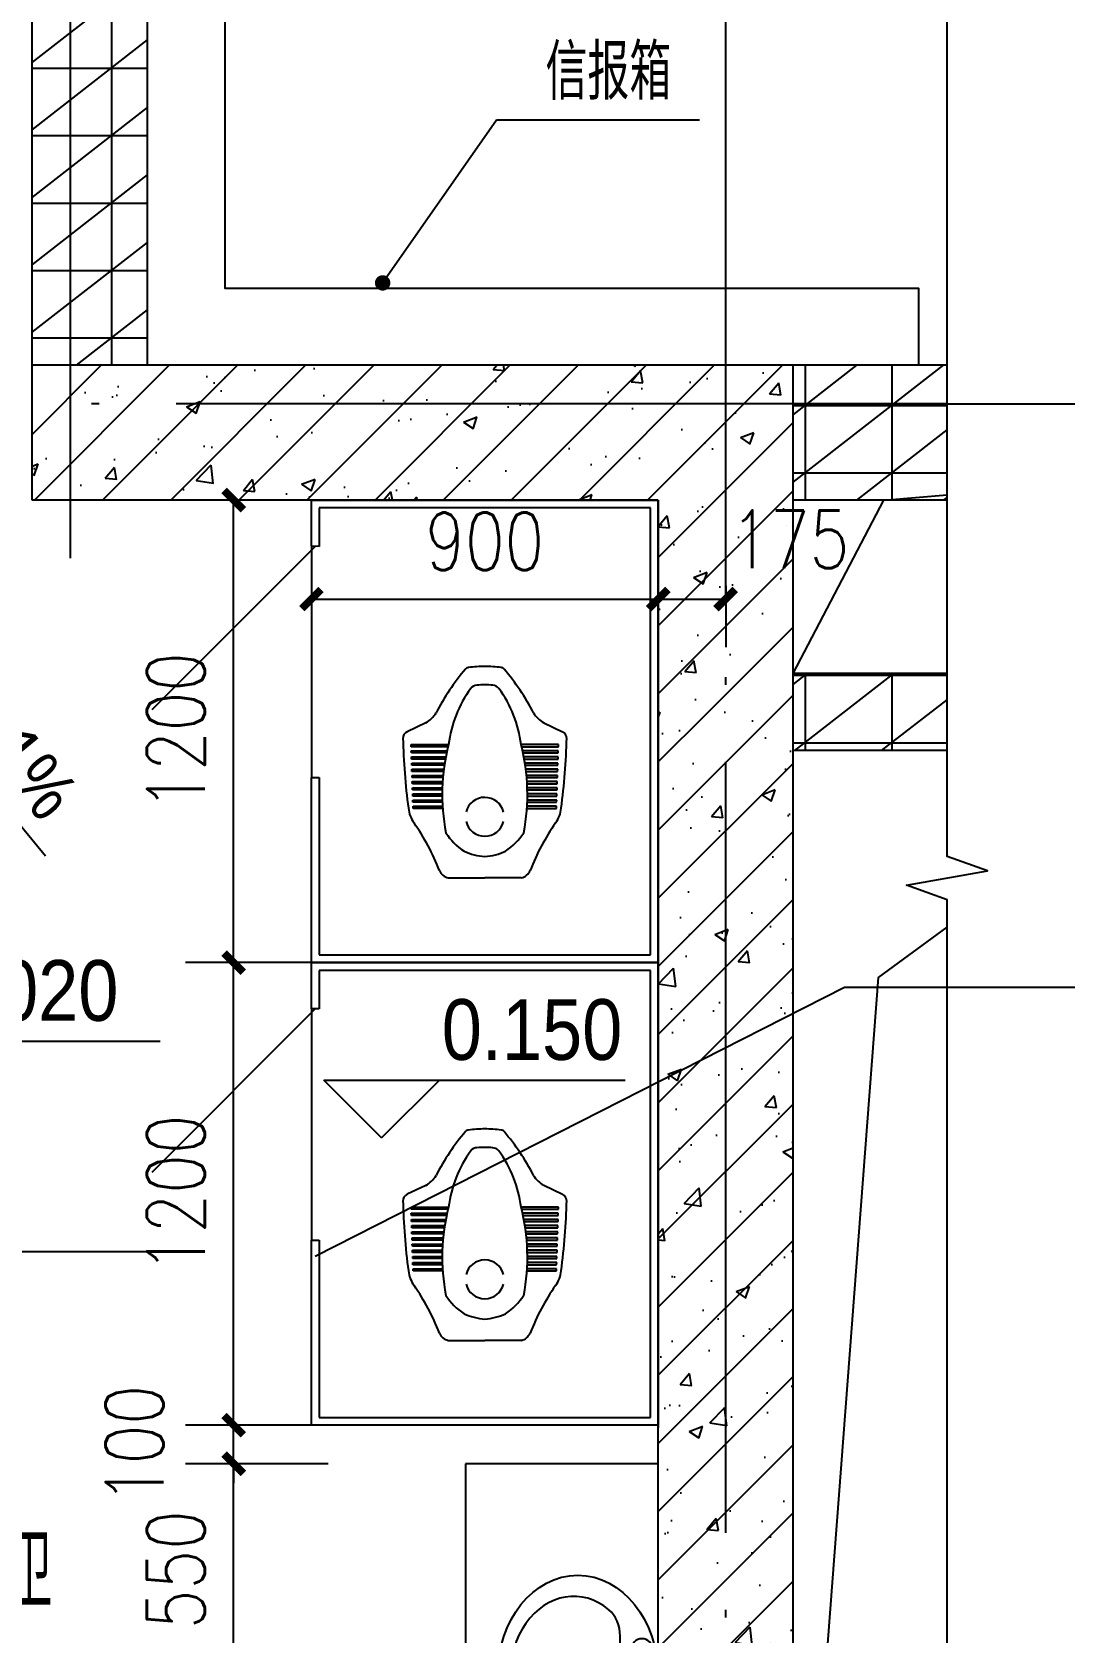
# Model space of a CAD drawing. Extents: x 718358 to 1668613, y -348838 to -159582.
# Drawn here: x 828443 to 831123, y -191310 to -187156 of the extents above; entities that cross this region are included whole.
import ezdxf

# ---------------------------------------------------------------- set-up
doc = ezdxf.new("R2010")
doc.units = 0
doc.header["$LTSCALE"] = 1000
doc.linetypes.add('DOTE', pattern=[2.42, 2, -0.2, 0.02, -0.2])
for name, color, linetype in [('建-厨卫用具', 66, 'Continuous'), ('建-可见线', 7, 'Continuous'), ('建-墙体', 2, 'Continuous'), ('建-尺寸', 73, 'Continuous'), ('建-引出', 3, 'Continuous'), ('建-影线', 8, 'Continuous'), ('建-房间名', 7, 'Continuous'), ('建-柱子', 6, 'Continuous'), ('建-标高', 3, 'Continuous'), ('建-符号', 3, 'Continuous'), ('建-符号说明', 7, 'Continuous'), ('建-索引', 3, 'Continuous'), ('建-轴标', 3, 'Continuous'), ('建-轴网', 14, 'DOTE'), ('建-门窗', 4, 'Continuous')]:
    doc.layers.add(name, color=color, linetype=linetype)
doc.styles.add('_TCH_DIM', font='gt单线西文.shx', dxfattribs={"width": 0.8, "bigfont": 'gt单线中文.shx'})
doc.styles.add('DIM_FONT', font='SIMPLEX.shx', dxfattribs={"width": 0.8, "bigfont": 'GBCBIG.shx'})
doc.dimstyles.new('DIMN50', dxfattribs={"dimscale": 0.5, "dimtxt": 300, "dimasz": 100, "dimexe": 250, "dimexo": 300, "dimgap": 150, "dimtad": 1, "dimdec": 0, "dimzin": 0, "dimdsep": 46, "dimtxsty": 'DIM_FONT', "dimblk": 'ARCHTICK', "dimcen": 0.09, "dimdle": 1, "dimclrt": 7, "dimazin": 2, "dimtfac": 1, "dimtdec": 0, "dimtix": 1, "dimtmove": 2, "dimatfit": 3, "dimldrblk": 'ARCHTICK', "dimfxl": 1, "dimtolj": 1, "dimtzin": 0, "dimarcsym": 0})
pattern_1 = [(0, (0, 0), (0, 175), []), (37.875, (200, 0), (-84.807639, 109.038328), []), (90, (200, 0), (-225, 1e-14), [])]
pattern_2 = [(45, (0, 0), (-88.388348, 88.388348), []), (50, (0, 0), (358.63009, -31.37607), [37.5, -412.5]), (355, (0, 0), (-69.37567, 376.09607), [30, -330]), (100.4514, (29.9, -2.6), (289.25469, 344.71977), [31.8701, -350.57106]), (46.1842, (0, 100), (533.62052, -82.7595), [56.25, -618.75]), (96.6356, (44.47, 93.1), (467.33135, 487.05894), [47.80514, -525.8565]), (351.1842, (0, 100), (467.33097, 487.0593), [45, -495]), (21, (50, 75), (298.45353, -201.30945), [37.5, -412.5]), (326, (50, 75), (121.65767, 362.57502), [30, -330]), (71.4514, (74.87, 58.22), (420.11131, 161.26525), [31.8701, -350.57106]), (37.5, (0, 0), (6.079928, 166.446927), [0, -326, 0, -335, 0, -331.25]), (7.5, (0, 0), (131.53477, 197.205856), [0, -191, 0, -318.5, 0, -126.25]), (327.5, (-111.5, 0), (266.911218, -11.277436), [0, -125, 0, -390, 0, -517.5]), (317.5, (-161.5, 0), (291.593085, 50.05249), [0, -162.5, 0, -259, 0, -367.5])]

# ---------------------------------------------------------------- blocks, each defined once
blk = doc.blocks.new('男厕1')
h = blk.add_hatch(color=256)
h.paths.add_polyline_path([(-33.5, -483), (-30, -478.6), (31.2, -524.7, 0.0027), (27.5, -529)])
h.paths.add_polyline_path([(20.9, -537, 0.002696), (17.4, -541.3), (-43.6, -495.4), (-40, -491.1)])
h.paths.add_polyline_path([(11, -549.5, 0.002694), (7.6, -554), (-53.6, -507.9), (-50.1, -503.5)])
h.paths.add_polyline_path([(-63.6, -520.3), (-60.1, -516), (1.5, -562.3, 0.002695), (-1.8, -566.9)])
h.paths.add_polyline_path([(-7.6, -575.5, 0.002699), (-10.7, -580.2), (-73.6, -532.8), (-70.1, -528.4)])
h.paths.add_polyline_path([(-16.4, -588.9, 0.002705), (-19.3, -593.7), (-83.6, -545.2), (-80.1, -540.9)])
h.paths.add_polyline_path([(-93.7, -557.7), (-90.1, -553.3), (-24.7, -602.7, 0.002714), (-27.5, -607.5)])
h.paths.add_polyline_path([(-113.7, -582.6), (-110.2, -578.2), (-40.1, -631, 0.002741), (-42.7, -636.1)])
h.paths.add_polyline_path([(-47.2, -645.7, 0.002758), (-49.6, -650.9), (-123.7, -595.1), (-120.2, -590.7)])
h.paths.add_polyline_path([(-53.9, -660.7, 0.002779), (-56.2, -666), (-133.7, -607.5), (-130.2, -603.2)])
for points in [[(-103.7, -570.2), (-100.2, -565.8), (-32.6, -616.7, 0.002726), (-35.3, -621.7)], [(199.3, -798.4), (202.5, -793.9), (135, -743, -0.002726), (130.9, -746.9)]]:
    blk.add_hatch(color=256).paths.add_polyline_path(points)
h = blk.add_hatch(color=256)
h.paths.add_polyline_path([(263.8, -707), (267, -702.4), (205.8, -656.3, -0.0027), (202.7, -661)])
h.paths.add_polyline_path([(196.9, -669.6, -0.002696), (193.6, -674.2), (254.5, -720.1), (257.8, -715.5)])
h.paths.add_polyline_path([(187.5, -682.5, -0.002694), (184.2, -687), (245.3, -733.1), (248.6, -728.5)])
h.paths.add_polyline_path([(236.1, -746.2), (239.4, -741.6), (177.8, -695.2, -0.002695), (174.3, -699.6)])
h.paths.add_polyline_path([(167.7, -707.6, -0.002699), (164, -711.9), (226.9, -759.3), (230.1, -754.7)])
h.paths.add_polyline_path([(157.2, -719.7, -0.002705), (153.4, -723.9), (217.7, -772.3), (220.9, -767.7)])
h.paths.add_polyline_path([(208.5, -785.4), (211.7, -780.8), (146.3, -731.5, -0.002714), (142.3, -735.5)])
h.paths.add_polyline_path([(190.1, -811.5), (193.3, -806.9), (123.2, -754.1, -0.002741), (119, -758)])
h.paths.add_polyline_path([(111.1, -765, -0.002758), (106.8, -768.7), (180.9, -824.6), (184.1, -820)])
h.paths.add_polyline_path([(98.6, -775.6, -0.002779), (94.1, -779.2), (171.6, -837.6), (174.9, -833.1)])
for p, q in [((-722.2, -958.4), (0, 0)), ((0, 0), (718.8, -541.6)), ((3.9, -28), (-694.2, -954.4)), ((690.8, -545.6), (3.9, -28)), ((151.1, -389.4), (227, -446.5)), ((302.8, -503.7), (227, -446.5)), ((-40, -491.1), (-43.6, -495.4)), ((-43.6, -495.4), (17.4, -541.3)), ((20.9, -537), (-40, -491.1)), ((-30, -478.6), (-33.5, -483)), ((-33.5, -483), (27.5, -529)), ((31.2, -524.7), (-30, -478.6)), ((-70.1, -528.4), (-73.6, -532.8)), ((-73.6, -532.8), (-10.7, -580.2)), ((-7.6, -575.5), (-70.1, -528.4)), ((-60.1, -516), (-63.6, -520.3)), ((-63.6, -520.3), (-1.8, -566.9)), ((1.5, -562.3), (-60.1, -516)), ((-50.1, -503.5), (-53.6, -507.9)), ((-53.6, -507.9), (7.6, -554)), ((11, -549.5), (-50.1, -503.5)), ((-110.2, -578.2), (-113.7, -582.6)), ((-40.1, -631), (-110.2, -578.2)), ((-100.2, -565.8), (-103.7, -570.2)), ((-103.7, -570.2), (-35.3, -621.7)), ((-32.6, -616.7), (-100.2, -565.8)), ((-90.1, -553.3), (-93.7, -557.7)), ((-93.7, -557.7), (-27.5, -607.5)), ((-24.7, -602.7), (-90.1, -553.3)), ((-80.1, -540.9), (-83.6, -545.2)), ((-83.6, -545.2), (-19.3, -593.7)), ((-16.4, -588.9), (-80.1, -540.9)), ((413.9, -912.9), (690.8, -545.6)), ((718.8, -541.6), (429.9, -925)), ((-130.2, -603.2), (-133.7, -607.5)), ((-133.7, -607.5), (-56.2, -666)), ((-53.9, -660.7), (-130.2, -603.2)), ((-120.2, -590.7), (-123.7, -595.1)), ((-123.7, -595.1), (-49.6, -650.9)), ((-47.2, -645.7), (-120.2, -590.7)), ((-113.7, -582.6), (-42.7, -636.1)), ((-137.4, -675.7), (-162, -628.2)), ((263.8, -707), (202.7, -661)), ((205.8, -656.3), (267, -702.4)), ((236.1, -746.2), (174.3, -699.6)), ((177.8, -695.2), (239.4, -741.6)), ((245.3, -733.1), (184.2, -687)), ((187.5, -682.5), (248.6, -728.5)), ((254.5, -720.1), (193.6, -674.2)), ((196.9, -669.6), (257.8, -715.5)), ((267, -702.4), (263.8, -707)), ((199.3, -798.4), (130.9, -746.9)), ((134.9, -742.9), (202.5, -793.9)), ((208.5, -785.4), (142.3, -735.5)), ((146.3, -731.5), (211.7, -780.8)), ((217.7, -772.3), (153.4, -723.9)), ((157.2, -719.7), (220.9, -767.7)), ((226.9, -759.3), (164, -711.9)), ((167.7, -707.6), (230.1, -754.7)), ((239.4, -741.6), (236.1, -746.2)), ((248.6, -728.5), (245.3, -733.1)), ((257.8, -715.5), (254.5, -720.1)), ((171.6, -837.6), (94.1, -779.2)), ((98.6, -775.6), (174.9, -833.1)), ((180.9, -824.6), (106.8, -768.7)), ((111.1, -765), (184.1, -820)), ((190.1, -811.5), (119, -758)), ((123.2, -754.1), (193.3, -806.9)), ((211.7, -780.8), (208.5, -785.4)), ((220.9, -767.7), (217.7, -772.3)), ((230.1, -754.7), (226.9, -759.3)), ((184.1, -820), (180.9, -824.6)), ((193.3, -806.9), (190.1, -811.5)), ((202.5, -793.9), (199.3, -798.4)), ((107.2, -859.9), (159.6, -870.5)), ((174.9, -833.1), (171.6, -837.6)), ((429.9, -925), (413.9, -912.9)), ((-694.2, -954.4), (-7.3, -1472)), ((68.8, -1404.2), (429.9, -925)), ((-3.4, -1500), (-722.2, -958.4)), ((60.8, -1398.1), (655, -1314.6)), ((-7.3, -1472), (52.8, -1392.1)), ((68.8, -1404.2), (-3.4, -1500)), ((52.8, -1392.1), (68.8, -1404.2))]:
    blk.add_line(p, q)
for centre, radius, start, end in [((-186.7, 108.1), 586.6, 287.9995, 301.7198), ((137.9, -418.9), 32.4, 65.852, 120.1061), ((17.4, -524.8), 78.4, 106.9429, 136.9819), ((1151.5, -1648.1), 1674.6, 135.3545, 141.6128), ((424, -865.1), 519.8, 132.0374, 157.4744), ((131, -624.5), 155.5, 85.8083, 110.7503), ((109.2, -621.7), 155.9, 57.1833, 77.7066), ((91, -608), 155.9, 28.2934, 48.8167), ((131.7, -573.2), 50.4, 53.1735, 128.6569), ((131.5, -573), 50.4, 337.3431, 52.8265), ((82.4, -587.8), 155.5, 355.2497, 20.1917), ((874.1, -691.3), 586.6, 164.2802, 178.0005), ((278.1, -524.5), 32.4, 345.8939, 40.148), ((131.8, -573), 50.4, 157.3431, 232.8265), ((-144.3, -619), 20, 141.1763, 207.4282), ((-229.7, -372.5), 519.8, 308.5256, 333.9626), ((131.6, -572.9), 50.4, 233.1735, 308.6569), ((-203.8, -705), 72.6, 354.4169, 23.806), ((209.6, -820.9), 307.6, 149.7544, 179.2816), ((209.5, -669.6), 78.4, 329.0181, 359.0571), ((467.7, -813.2), 607.7, 170.418, 183.3823), ((-1182.9, 111), 1674.6, 324.3872, 330.6455), ((-128.1, -566.4), 307.6, 286.7184, 316.2456), ((-78, -817.3), 20, 179.2816, 233), ((-129, -848.7), 10, 182.1586, 233), ((70.6, -654), 288.7, 224.5817, 233), ((74, -649.6), 246.3, 228.2447, 233), ((74, -649.6), 246.3, 228.2447, 233), ((74, -649.6), 246.3, 233, 237.7553), ((74, -649.6), 246.3, 233, 237.7553), ((-191.8, -316.2), 607.7, 282.6177, 295.582), ((-45.4, -841.9), 20, 233, 286.7184), ((97.3, -931.8), 72.6, 82.194, 111.5831), ((163.5, -850.9), 20, 258.5718, 324.8237), ((70.6, -654), 288.7, 233, 241.4183), ((-61.5, -899.5), 10, 233, 283.8414)]:
    blk.add_arc(centre, radius, start, end)
blk = doc.blocks.new('10')
for p, q in [((-202131.7, 5644.9), (-202131.7, 5713.3)), ((-202201.8, 5569.4), (-202201.8, 5651.8)), ((-202064.5, 5624.3), (-202174.4, 5651.8)), ((-202064.5, 5596.9), (-202064.5, 5624.3)), ((-202174.4, 5569.4), (-202064.5, 5596.9)), ((-202131.7, 5507.9), (-202131.7, 5576.3))]:
    blk.add_line(p, q)
for centre in [(-202188.1, 5679.2), (-201995.9, 5610.6), (-202188.1, 5542)]:
    blk.add_circle(centre, 27.5)
at = {"extrusion": (0, 0, -1)}
for centre, major_axis, start_param, end_param in [((-202021.8, 5610.6), (0, 260.8), 3.141593, 9.424778), ((-202010.9, 5610.6), (0, 205.9), -0.589031, 3.730624), ((-202065.8, 5713.3), (0, 82.4), -1.570796, -0.589031), ((-202065.8, 5507.9), (0, 82.4), 3.730624, 4.712389)]:
    blk.add_ellipse(centre, major_axis=major_axis, ratio=0.8, start_param=start_param, end_param=end_param, dxfattribs=at)
blk = doc.blocks.new('_ArchTick')
at = {"color": 0, "linetype": 'ByBlock', "const_width": 0.4}
blk.add_lwpolyline([(-0.5, -0.5), (0.5, 0.5)], dxfattribs=at)
blk = doc.blocks.new('*D773')
at = {"layer": 'Defpoints', "color": 0, "transparency": 16777216}
for p in [(828966, -188370.5), (829361.3, -188370.5), (829361.3, -189570.5)]:
    blk.add_point(p, dxfattribs=at)
at = {"layer": '建-尺寸', "color": 0, "lineweight": -2, "transparency": 16777216}
for p, q in [((829211.3, -188370.5), (828841, -188370.5)), ((828966, -189571), (828966, -188370)), ((829211.3, -189570.5), (828841, -189570.5))]:
    blk.add_line(p, q, dxfattribs=at)
at = {"layer": '建-尺寸', "color": 0, "lineweight": -2, "transparency": 16777216, "xscale": 50, "yscale": 50, "zscale": 50}
for p, rotation in [((828966, -188370.5), 90), ((828966, -189570.5), 270)]:
    blk.add_blockref('_ArchTick', p, dxfattribs=dict(at, rotation=rotation))
at = {"layer": '建-尺寸', "color": 7, "transparency": 16777216, "insert": (828816, -188970.5), "char_height": 150, "attachment_point": 5, "rotation": 90, "style": 'DIM_FONT'}
blk.add_mtext('\\A1;1200', dxfattribs=at)
blk = doc.blocks.new('*D774')
at = {"layer": 'Defpoints', "color": 0, "transparency": 16777216}
for p in [(828966, -189570.5), (829361.3, -189570.5), (829361.3, -190770.5)]:
    blk.add_point(p, dxfattribs=at)
at = {"layer": '建-尺寸', "color": 0, "lineweight": -2, "transparency": 16777216}
for p, q in [((829211.3, -189570.5), (828841, -189570.5)), ((828966, -190771), (828966, -189570)), ((829211.3, -190770.5), (828841, -190770.5))]:
    blk.add_line(p, q, dxfattribs=at)
at = {"layer": '建-尺寸', "color": 0, "lineweight": -2, "transparency": 16777216, "xscale": 50, "yscale": 50, "zscale": 50}
for p, rotation in [((828966, -189570.5), 90), ((828966, -190770.5), 270)]:
    blk.add_blockref('_ArchTick', p, dxfattribs=dict(at, rotation=rotation))
at = {"layer": '建-尺寸', "color": 7, "transparency": 16777216, "insert": (828816, -190170.5), "char_height": 150, "attachment_point": 5, "rotation": 90, "style": 'DIM_FONT'}
blk.add_mtext('\\A1;1200', dxfattribs=at)
blk = doc.blocks.new('*D775')
at = {"layer": 'Defpoints', "color": 0, "transparency": 16777216}
for p in [(828966, -190770.5), (829361.3, -190770.5), (829361.3, -190870.5)]:
    blk.add_point(p, dxfattribs=at)
at = {"layer": '建-尺寸', "color": 0, "lineweight": -2, "transparency": 16777216}
for p, q in [((828966, -190770.5), (828966, -190720.5)), ((829211.3, -190770.5), (828841, -190770.5)), ((828966, -190870.5), (828966, -190770.5)), ((829211.3, -190870.5), (828841, -190870.5)), ((828966, -190870.5), (828966, -190920.5))]:
    blk.add_line(p, q, dxfattribs=at)
at = {"layer": '建-尺寸', "color": 0, "lineweight": -2, "transparency": 16777216, "xscale": 50, "yscale": 50, "zscale": 50}
for p, rotation in [((828966, -190770.5), 270), ((828966, -190870.5), 90)]:
    blk.add_blockref('_ArchTick', p, dxfattribs=dict(at, rotation=rotation))
at = {"layer": '建-尺寸', "color": 7, "transparency": 16777216, "insert": (828708.5, -190820.5), "char_height": 150, "attachment_point": 5, "rotation": 90, "style": 'DIM_FONT'}
blk.add_mtext('\\A1;100', dxfattribs=at)
blk = doc.blocks.new('*D776')
at = {"layer": 'Defpoints', "color": 0, "transparency": 16777216}
for p in [(828966, -190870.5), (829361.3, -190870.5), (829361.3, -191420.5)]:
    blk.add_point(p, dxfattribs=at)
at = {"layer": '建-尺寸', "color": 0, "lineweight": -2, "transparency": 16777216}
for p, q in [((829211.3, -190870.5), (828841, -190870.5)), ((828966, -191421), (828966, -190870)), ((829211.3, -191420.5), (828841, -191420.5))]:
    blk.add_line(p, q, dxfattribs=at)
at = {"layer": '建-尺寸', "color": 0, "lineweight": -2, "transparency": 16777216, "xscale": 50, "yscale": 50, "zscale": 50}
for p, rotation in [((828966, -190870.5), 90), ((828966, -191420.5), 270)]:
    blk.add_blockref('_ArchTick', p, dxfattribs=dict(at, rotation=rotation))
at = {"layer": '建-尺寸', "color": 7, "transparency": 16777216, "insert": (828816, -191145.5), "char_height": 150, "attachment_point": 5, "rotation": 90, "style": 'DIM_FONT'}
blk.add_mtext('\\A1;550', dxfattribs=at)
blk = doc.blocks.new('*D779')
at = {"layer": 'Defpoints', "color": 0, "transparency": 16777216}
for p in [(829167.7, -188442.8), (830067.7, -188442.8), (830067.7, -188627.3)]:
    blk.add_point(p, dxfattribs=at)
at = {"layer": '建-尺寸', "color": 0, "lineweight": -2, "transparency": 16777216}
for p, q in [((829167.7, -188592.8), (829167.7, -188752.3)), ((830067.7, -188592.8), (830067.7, -188752.3)), ((829167.2, -188627.3), (830068.2, -188627.3))]:
    blk.add_line(p, q, dxfattribs=at)
at = {"layer": '建-尺寸', "color": 0, "lineweight": -2, "transparency": 16777216, "xscale": 50, "yscale": 50, "zscale": 50, "rotation": 180}
blk.add_blockref('_ArchTick', (829167.7, -188627.3), dxfattribs=at)
at = {"layer": '建-尺寸', "color": 0, "lineweight": -2, "transparency": 16777216, "xscale": 50, "yscale": 50, "zscale": 50}
blk.add_blockref('_ArchTick', (830067.7, -188627.3), dxfattribs=at)
at = {"layer": '建-尺寸', "color": 7, "transparency": 16777216, "insert": (829617.7, -188477.3), "char_height": 150, "attachment_point": 5, "style": 'DIM_FONT'}
blk.add_mtext('\\A1;900', dxfattribs=at)
blk = doc.blocks.new('*D780')
at = {"layer": 'Defpoints', "color": 0, "transparency": 16777216}
for p in [(830067.7, -188442.8), (830242.7, -188442.8), (830242.7, -188627.3)]:
    blk.add_point(p, dxfattribs=at)
at = {"layer": '建-尺寸', "color": 0, "lineweight": -2, "transparency": 16777216}
for p, q in [((830067.7, -188592.8), (830067.7, -188752.3)), ((830242.7, -188592.8), (830242.7, -188752.3)), ((830067.2, -188627.3), (830243.2, -188627.3))]:
    blk.add_line(p, q, dxfattribs=at)
at = {"layer": '建-尺寸', "color": 0, "lineweight": -2, "transparency": 16777216, "xscale": 50, "yscale": 50, "zscale": 50, "rotation": 180}
blk.add_blockref('_ArchTick', (830067.7, -188627.3), dxfattribs=at)
at = {"layer": '建-尺寸', "color": 0, "lineweight": -2, "transparency": 16777216, "xscale": 50, "yscale": 50, "zscale": 50}
blk.add_blockref('_ArchTick', (830242.7, -188627.3), dxfattribs=at)
at = {"layer": '建-尺寸', "color": 7, "transparency": 16777216, "insert": (830409.3, -188472.3), "char_height": 150, "attachment_point": 5, "style": 'DIM_FONT'}
blk.add_mtext('\\A1;175', dxfattribs=at)

msp = doc.modelspace()

# ---------------------------------------------------------------- hatches: boundary and pattern name
at = {"layer": '建-影线'}
h = msp.add_hatch(dxfattribs=at)
h.set_pattern_fill('空心砖', color=256, scale=50, style=0)
h.set_pattern_definition(pattern_1)
h.paths.add_polyline_path([(828742.7, -186620.5), (828442.7, -186620.5), (828442.7, -188020.5), (828742.7, -188020.5)])
h = msp.add_hatch(dxfattribs=at)
h.set_pattern_fill('钢筋混凝土', color=256, scale=50, style=0)
h.set_pattern_definition(pattern_2)
h.paths.add_polyline_path([(830067.7, -188370.5), (830417.7, -188020.5), (828442.7, -188020.5), (828442.7, -188370.5)])
h = msp.add_hatch(dxfattribs=at)
h.set_pattern_fill('钢筋混凝土', color=256, scale=50, style=0)
h.set_pattern_definition(pattern_2)
h.paths.add_polyline_path([(830067.7, -188920.5), (830417.7, -188920.5), (830417.7, -188020.5), (830067.7, -188370.5)])
h = msp.add_hatch(dxfattribs=at)
h.set_pattern_fill('空心砖', color=256, scale=50, style=0)
h.set_pattern_definition(pattern_1)
h.paths.add_polyline_path([(830817.1, -188020.5), (830417.7, -188020.5), (830417.7, -188370.5), (830817.1, -188370.5)])
h = msp.add_hatch(dxfattribs=at)
h.set_pattern_fill('空心砖', color=256, scale=50, style=0)
h.set_pattern_definition(pattern_1)
h.paths.add_polyline_path([(830817.1, -188820.5), (830417.7, -188820.5), (830417.7, -189020.5), (830817.1, -189020.5)])
h = msp.add_hatch(dxfattribs=at)
h.set_pattern_fill('钢筋混凝土', color=256, scale=50, style=0)
h.set_pattern_definition(pattern_2)
h.paths.add_polyline_path([(830217.7, -192787.1), (830417.7, -192520.5), (830417.7, -188920.5), (830067.7, -188920.5), (830067.7, -192520.5)])

# ---------------------------------------------------------------- linework, layer by layer
at = {"layer": '建-厨卫用具'}
msp.add_lwpolyline([(829567.7, -190870.5), (829567.7, -192520.5), (830067.7, -192520.5), (830067.7, -190870.5)], close=True, dxfattribs=at)
at = {"layer": '建-可见线'}
msp.add_lwpolyline([(828942.7, -186019.8), (828942.7, -187820.3), (830742.7, -187820.3), (830742.7, -188019.8)], dxfattribs=at)
at = {"layer": '建-墙体'}
for p, q in [((828442.7, -188020.5), (828442.7, -186620.5)), ((828742.7, -188020.5), (828742.7, -186620.5)), ((830817.1, -188020.5), (830417.7, -188020.5)), ((830817.1, -188370.5), (830417.7, -188370.5)), ((830817.1, -188820.5), (830417.7, -188820.5)), ((830817.1, -189020.5), (830417.7, -189020.5))]:
    msp.add_line(p, q, dxfattribs=at)
at = {"layer": '建-引出'}
for p, q in [((829352.6, -187807.1), (829647.7, -187384.1)), ((829352.6, -187807.1), (829647.7, -187384.1)), ((829352.6, -187807.1), (829647.7, -187384.1)), ((829647.7, -187384.1), (830175.2, -187384.1))]:
    msp.add_line(p, q, dxfattribs=at)
at = {"layer": '建-引出', "const_width": 20}
msp.add_lwpolyline([(829346.8, -187815.3, 1), (829358.3, -187798.9, 1)], format="xyb", close=True, dxfattribs=at)
msp.add_lwpolyline([(829346.8, -187815.3, 1), (829358.3, -187798.9, 1)], format="xyb", close=True, dxfattribs=at)
msp.add_lwpolyline([(829346.8, -187815.3, 1), (829358.3, -187798.9, 1)], format="xyb", close=True, dxfattribs=at)
at = {"layer": '建-柱子'}
for p, q in [((830417.7, -188020.5), (828442.7, -188020.5)), ((828442.7, -188370.5), (828442.7, -188020.5)), ((830417.7, -188920.5), (830417.7, -188020.5)), ((830067.7, -188370.5), (828442.7, -188370.5)), ((830067.7, -188920.5), (830067.7, -188370.5)), ((830067.7, -192520.5), (830067.7, -188920.5)), ((830417.7, -192520.5), (830417.7, -188920.5))]:
    msp.add_line(p, q, dxfattribs=at)
at = {"layer": '建-标高'}
for p, q in [((827992.6, -189773.9), (828775.1, -189773.9)), ((829349.8, -190025.3), (829199.8, -189875.3)), ((829199.8, -189875.3), (829982.3, -189875.3)), ((829349.8, -190025.3), (829499.8, -189875.3))]:
    msp.add_line(p, q, dxfattribs=at)
at = {"layer": '建-符号'}
for points in [[(830817.1, -193469.8), (830817.1, -189407.4), (830712.1, -189369.2), (830922.1, -189332.2), (830817.1, -189294.9), (830817.1, -185232.5)], [(828477.7, -189294), (828195.6, -188951.6)]]:
    msp.add_lwpolyline(points, dxfattribs=at)
at = {"layer": '建-索引'}
for p, q in [((829177.5, -190331.6), (830550.7, -189634)), ((830550.7, -189634), (832337, -189634))]:
    msp.add_line(p, q, dxfattribs=at)
at = {"layer": '建-轴标'}
msp.add_line((830817.1, -188120.5), (832026.9, -188120.5), dxfattribs=at)
at = {"layer": '建-轴网'}
for p, q in [((828542.7, -188520.9), (828542.7, -185232.5)), ((830242.7, -193469.8), (830242.7, -185232.5)), ((830817.1, -188120.5), (821974.2, -188120.5)), ((828823.6, -190320.5), (824717.7, -190320.5))]:
    msp.add_line(p, q, dxfattribs=at)
at = {"layer": '建-门窗'}
for points in [[(830417.7, -188820.5), (830653, -188371), (830817.1, -188357.2)], [(830417.7, -192520.5), (830639.1, -189608.7), (830817.1, -189478.4)]]:
    msp.add_lwpolyline(points, dxfattribs=at)

# ---------------------------------------------------------------- block references
at = {"layer": '建-厨卫用具', "rotation": 216.9999999892412}
for p in [(830067.7, -189570.5), (830067.7, -190770.5)]:
    msp.add_blockref('男厕1', p, dxfattribs=at)
at = {"layer": '建-厨卫用具', "xscale": -1, "rotation": 0.0001195283104493683}
msp.add_blockref('10', (627837.2, -197031.5), dxfattribs=at)

# ---------------------------------------------------------------- texts
at = {"layer": '建-引出', "style": '_TCH_DIM', "width": 0.8}
msp.add_text('信报箱', height=143.31, dxfattribs=at).set_placement((829775, -187331.6))
at = {"layer": '建-房间名', "style": 'DIM_FONT', "width": 0.8}
msp.add_text('女卫', height=192.91, dxfattribs=at).set_placement((828273.7, -191244.7))
at = {"layer": '建-符号', "style": '_TCH_DIM', "width": 0.888889}
msp.add_text('1%', height=135, rotation=309.4783, dxfattribs=at).set_placement((828320.5, -189032.4))
at = {"layer": '建-符号说明', "style": '_TCH_DIM', "width": 0.888889}
for s, p in [('-0.020', (828136.1, -189721.4)), ('0.150', (829506, -189822.8))]:
    msp.add_text(s, height=157.5, dxfattribs=at).set_placement(p)

# ---------------------------------------------------------------- dimensions: what is measured, and where the dimension line sits
at = {"layer": '建-尺寸'}
for p1, p2, distance, picture, middle in [((829361.3, -189570.5), (829361.3, -188370.5), 395.3, '*D773', (828816, -188970.5)), ((829167.7, -188442.8), (830067.7, -188442.8), -184.4, '*D779', (829617.7, -188477.3)), ((829361.3, -190770.5), (829361.3, -189570.5), 395.3, '*D774', (828816, -190170.5)), ((829361.3, -191420.5), (829361.3, -190870.5), 395.3, '*D776', (828816, -191145.5))]:
    dim = msp.add_aligned_dim(p1=p1, p2=p2, distance=distance, dimstyle='DIMN50', dxfattribs=at)
    dim.commit()
    dim.dimension.update_dxf_attribs({"geometry": picture, "text_midpoint": middle})
for base, p1, p2, angle, picture, middle in [((830242.7, -188627.3), (830067.7, -188442.8), (830242.7, -188442.8), 360, '*D780', (830409.3, -188472.3)), ((828966, -190770.5), (829361.3, -190870.5), (829361.3, -190770.5), 90, '*D775', (828708.5, -190820.5))]:
    dim = msp.add_linear_dim(base=base, p1=p1, p2=p2, angle=angle, dimstyle='DIMN50', dxfattribs=at)
    dim.commit()
    dim.dimension.update_dxf_attribs({"geometry": picture, "text_midpoint": middle, "dimtype": 161})

doc.saveas('drawing.dxf')
